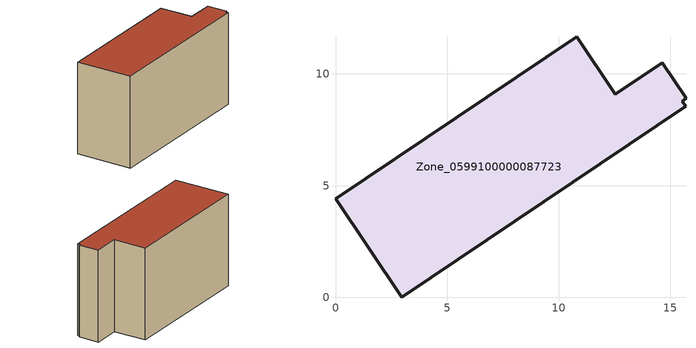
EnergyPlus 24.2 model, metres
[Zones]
Zone_0599100000087723
 floor ground (C_G): 10.81,11.67 12.54,9.09 14.64,10.5 15.7,8.92 15.53,8.78 15.69,8.56 2.96,0 0,4.4 z0
 wall outside (C_F): 12.54,9.09 10.81,11.67 0,4.4 2.96,0 15.69,8.56 15.53,8.78 15.7,8.92 14.64,10.5 12.54,9.09 z0:8.52
 roof outside (C_R): 15.69,8.56 15.53,8.78 15.7,8.92 14.64,10.5 12.54,9.09 10.81,11.67 0,4.4 2.96,0 z8.52
[BUILDING]
Pand.0599100000087723: North Axis=0; Terrain=City; Loads Convergence Tolerance Value=0.04; Temperature Convergence Tolerance Value=0.4; Solar Distribution=FullExterior; Maximum Number of Warmup Days=25; Minimum Number of Warmup Days=1
[Site:Location]
Rotterdam.The.Hague.AP_ZH_NLD Design_Conditions: Latitude=51.96; Longitude=4.45; Time Zone=1; Elevation=-4.5
[SITE:GROUNDTEMPERATURE:BUILDINGSURFACE]
18, 18, 18, 18, 18, 18, 18, 18, 18, 18, 18, 18
[MATERIAL] Thermal Absorptance=0.9; Solar Absorptance=0.7; Visible Absorptance=0.7
Name | Roughness | Thickness | Conductivity | Density | Specific Heat
G.TI.1975-1991 | MediumSmooth | 0.15 | 0.288461 | 540 | 1210
F.TI.1975-1991 | Rough | 0.3 | 0.230769 | 1920 | 840
R.TI.1975-1991 | MediumRough | 0.2 | 0.153846 | 1500 | 1000
[CONSTRUCTION]
C_G: G.TI.1975-1991
C_F: F.TI.1975-1991
C_R: R.TI.1975-1991
[ZONE]
Zone_0599100000087723: Type=1; Multiplier=1; Ceiling Height=Autocalculate; Volume=Autocalculate; Floor Area=autocalculate; Part of Total Floor Area=Yes
[ZONEINFILTRATION:DESIGNFLOWRATE]
Infil_Zone_0599100000087723: Zone or ZoneList or Space or SpaceList=Zone_0599100000087723; Schedule=AlwaysOn; Design Flow Rate Calculation Method=Flow/Area; Flow Rate per Floor Area=0.003; Constant Term Coefficient=1; Temperature Term Coefficient=0; Velocity Term Coefficient=0; Velocity Squared Term Coefficient=0
[HVACTEMPLATE:ZONE:IDEALLOADSAIRSYSTEM]
Zone_0599100000087723: Maximum Heating Supply Air Temperature=50; Minimum Cooling Supply Air Temperature=13; Maximum Heating Supply Air Humidity Ratio=0.0156; Minimum Cooling Supply Air Humidity Ratio=0.0077; Heating Limit=NoLimit; Cooling Limit=NoLimit; Dehumidification Control Type=ConstantSensibleHeatRatio; Cooling Sensible Heat Ratio=0.7; Dehumidification Setpoint=60; Humidification Control Type=None; Humidification Setpoint=30; Outdoor Air Method=None; Outdoor Air Flow Rate per Person=0.00944; Outdoor Air Flow Rate per Zone Floor Area=0; Outdoor Air Flow Rate per Zone=0; Demand Controlled Ventilation Type=None; Outdoor Air Economizer Type=NoEconomizer; Heat Recovery Type=None; Sensible Heat Recovery Effectiveness=0.7; Latent Heat Recovery Effectiveness=0.65
[ZONECONTROL:THERMOSTAT]
ThermostatControl_Zone_0599100000087723: Zone or ZoneList=Zone_0599100000087723; Control Type Schedule=DualSetpointControlType; Control 1=Thermostat_Zone_0599100000087723; Temperature Difference Between Cutout And Setpoint=0
[THERMOSTATSETPOINT:DUALSETPOINT]
Thermostat_Zone_0599100000087723: Heating Setpoint Temperature Schedule=HeatingSetpoint_Zone_0599100000087723; Cooling Setpoint Temperature Schedule=CoolingSetpoint_Zone_0599100000087723
[SCHEDULE:COMPACT]
HeatingSetpoint_Zone_0599100000087723: Through: 12/31, For: AllDays, Until: 24:00, 21
CoolingSetpoint_Zone_0599100000087723: Through: 12/31, For: AllDays, Until: 24:00, 24
DualSetpointControlType: Through: 12/31, For: AllDays, Until: 24:00, 4
AlwaysOn: Through: 12/31, For: AllDays, Until: 24:00, 1
